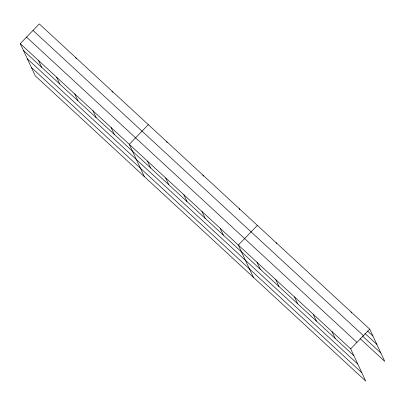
<?xml version="1.0" encoding="UTF-8"?>
<svg xmlns="http://www.w3.org/2000/svg" width="405" height="405" viewBox="0 0 405 405"><rect width="100%" height="100%" fill="white"/><g stroke="black" fill="none" stroke-linecap="round" stroke-linejoin="round"><path stroke-width="0.61" d="M20.25 43.618L350.679 348.852L365.705 381.07L35.276 75.836L20.25 43.618L39.295 23.93L369.725 329.164L384.75 361.382L360.091 338.6M148.336 124.659L129.291 144.342L144.317 176.565M257.377 225.382L238.332 245.071L253.358 277.293M350.679 348.852L369.725 329.164M367.441 330.956L372.924 336.018M364.951 333.421L376.827 344.387M33.013 30.426L363.442 335.659M362.581 336.14L380.847 353.013M26.538 37.118L356.962 342.352M23.444 50.473L353.874 355.706M27.348 58.841L357.777 364.075M31.372 67.468L361.802 372.701M351.003 311.865L351.535 313.009M331.953 331.553L335.153 338.408M313.232 314.255L316.426 321.114M276.104 242.681L276.635 243.825M294.506 296.961L297.7 303.816M275.78 279.663L278.979 286.517M239.208 208.595L239.74 209.739M257.059 262.369L260.253 269.224M202.859 175.021L203.391 176.165M220.158 228.283L223.357 235.138M201.984 211.496L205.183 218.351M166.511 141.446L167.047 142.585M183.814 194.709L187.009 201.563M165.64 177.922L168.834 184.776M147.466 161.134L150.66 167.989M111.993 91.079L112.524 92.224M111.117 127.555L114.316 134.409M75.644 57.505L76.175 58.649M92.942 110.767L96.142 117.622M74.773 93.98L77.968 100.835M56.599 77.193L59.793 84.048M38.424 60.406L41.619 67.26"/></g></svg>
